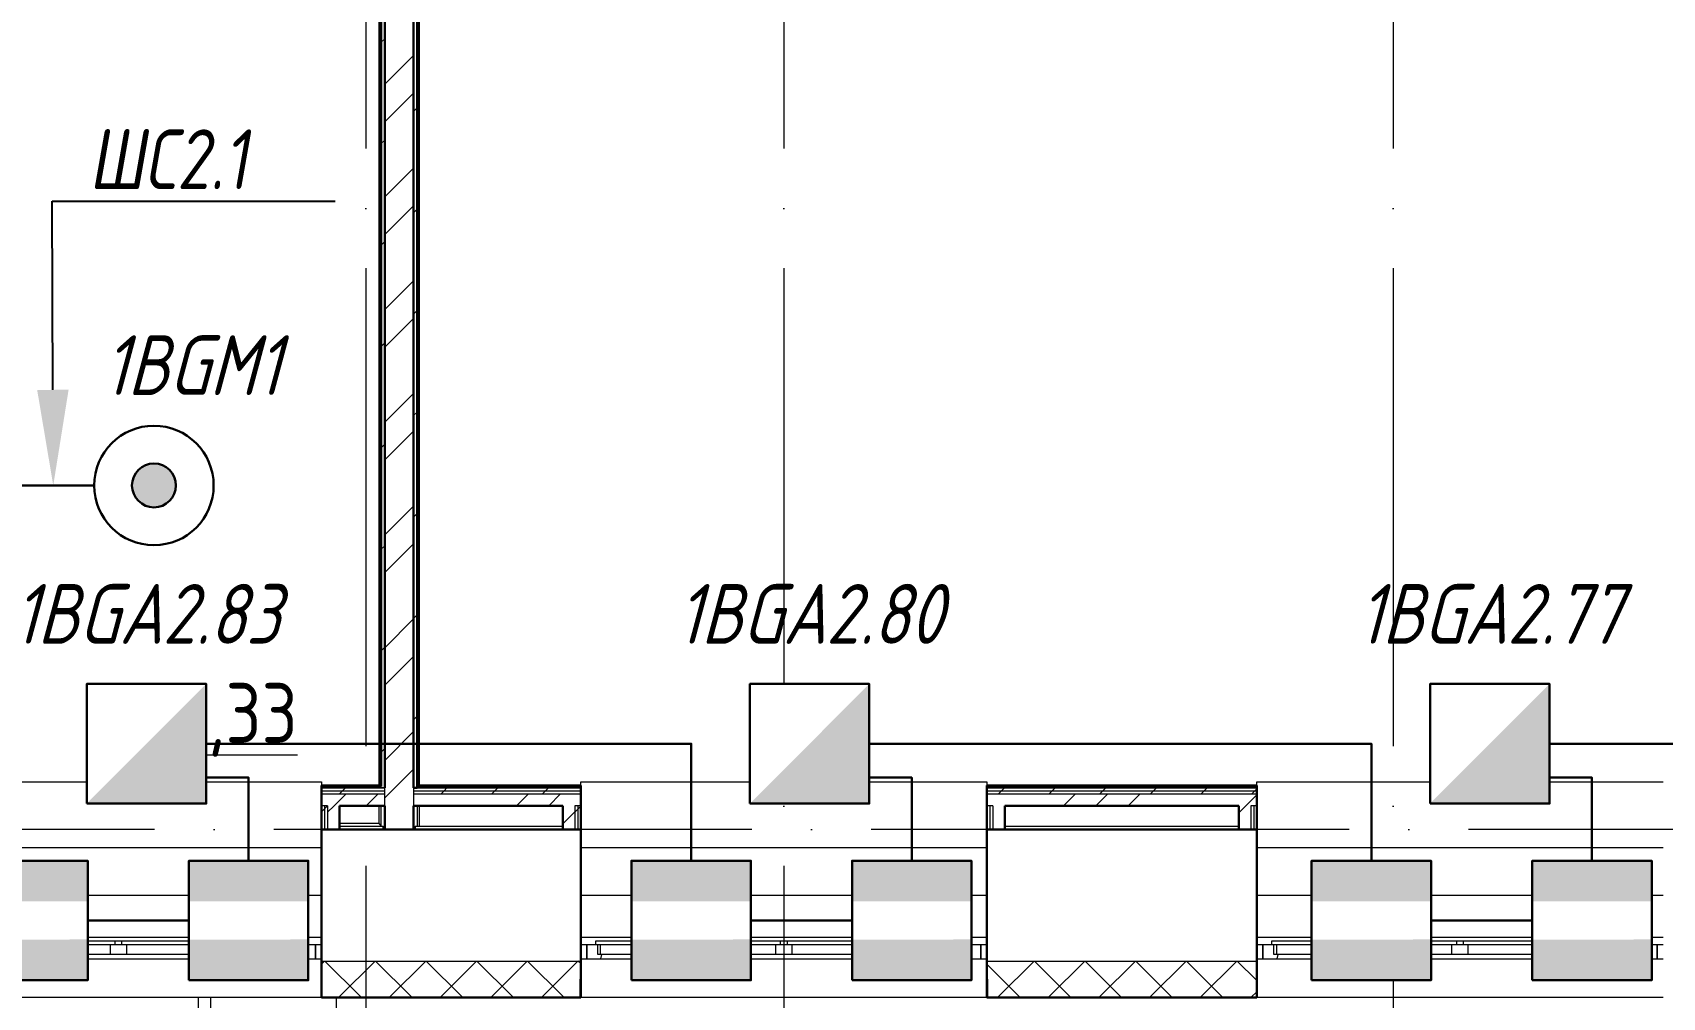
# Model space of a CAD drawing. Header units: millimetres. Extents: x -259793 to 1187961, y -549744 to 43070.
# Drawn here: x 130032 to 136853, y -19341 to -15305 of the extents above; entities that cross this region are included whole.
import ezdxf
from ezdxf import colors
from ezdxf.entities.mleader import LeaderData, LeaderLine
from ezdxf.enums import TextEntityAlignment as Align
from ezdxf.math import Vec2, Vec3

# ---------------------------------------------------------------- set-up
doc = ezdxf.new("R2010")
doc.units = ezdxf.units.MM
doc.linetypes.add('ADSK_Линия сетки', pattern=[25, 20, -2.5, 0, -2.5])
doc.linetypes.add('штриховаяX2', pattern=[1.5, 1, -0.5])
for name, color, linetype, lineweight in [('_ Окна', 7, 'Continuous', 9), ('RC-Выноски', 7, 'Continuous', 0), ('RC-Извещатели_охранные', 5, 'Continuous', 30), ('RC-Линии_связи-Адресные', 5, 'Continuous', 30), ('лс', 5, 'Continuous', 30), ('Марки помещений', 252, 'Continuous', 20), ('Ограждение', 252, 'Continuous', 9), ('Окна', 252, 'Continuous', 9), ('Оси', 252, 'Continuous', 9), ('Стены внутренние', 7, 'Continuous', 18), ('Стены наружные', 7, 'Continuous', 18), ('Стены штриховка', 7, 'Continuous', 9)]:
    doc.layers.add(name, color=color, linetype=linetype, lineweight=lineweight)
doc.layers.add('RC-Позиционные_обозначения', color=7, linetype='Continuous')
doc.styles.add('GOST Common_2', font='', dxfattribs={"width": 0.9, "height": 250})
doc.styles.add('RubezhCAD', font='', dxfattribs={"oblique": 10})
doc.styles.get("Standard").update_dxf_attribs({"font": ''})
doc.styles.get('GOST Common_2').set_extended_font_data('GOST type B')
doc.styles.get('RubezhCAD').set_extended_font_data('GOST type A')
doc.styles.get('Standard').set_extended_font_data('GOST type B')

# ---------------------------------------------------------------- blocks, each defined once
blk = doc.blocks.new('RC-UGO-IOTR-01')
at = {"layer": 'RC-Извещатели_охранные'}
h = blk.add_hatch(color=256, dxfattribs=at)
h.dxf.hatch_style = 1
h.paths.add_polyline_path([(0.918, 0), (-0.918, 0, 1)])
h.paths.add_polyline_path([(-0.918, 0), (0.918, 0, 1)])
for radius in [2.5, 0.918]:
    blk.add_circle((0, 0), radius, dxfattribs=at)
blk.add_attdef('PSTN', text='', height=1.5, dxfattribs=at).set_placement((2.5, 2.5), align=Align.BOTTOM_CENTER)
blk = doc.blocks.new('RC-UGO-IOZ-02')
at = {"layer": 'RC-Извещатели_охранные'}
blk.add_attdef('PSTN', text='', height=2.5, dxfattribs=at).set_placement((0.977, 2.603), align=Align.BOTTOM_LEFT)
blk.add_wipeout([(2.5, -2.5), (2.5, 2.5), (-2.5, 2.5), (-2.5, -2.5)]).dxf.layer = 'RC-Извещатели_охранные'
blk.add_wipeout([(-2.5, -2.5), (-2.5, 2.5), (2.5, 2.5), (2.5, -2.5)]).dxf.layer = 'RC-Извещатели_охранные'
h = blk.add_hatch(color=256, dxfattribs=at)
h.dxf.hatch_style = 1
h.paths.add_polyline_path([(2.5, -2.5), (2.5, 2.5), (0, 0), (-2.5, -2.5)])
blk.add_lwpolyline([(-2.5, -2.5), (2.5, -2.5), (2.5, 2.5), (-2.5, 2.5)], close=True, dxfattribs=at)
blk = doc.blocks.new('RC-UGO-IOM-02')
at = {"layer": 'RC-Извещатели_охранные'}
blk.add_point((0, 0), dxfattribs=at)
blk.add_attdef('PSTN', text='', height=2.5, dxfattribs=at).set_placement((0.977, 2.603), align=Align.BOTTOM_LEFT)
blk.add_wipeout([(2.5, -2.5), (2.5, 2.5), (-2.5, 2.5), (-2.5, -2.5)]).dxf.layer = 'RC-Извещатели_охранные'
blk.add_wipeout([(-2.5, -2.5), (-2.5, 2.5), (2.5, 2.5), (2.5, -2.5)]).dxf.layer = 'RC-Извещатели_охранные'
h = blk.add_hatch(color=256, dxfattribs=at)
h.dxf.hatch_style = 1
h.paths.add_polyline_path([(2.5, 0.8), (2.5, 2.506), (-2.5, 2.499), (-2.5, 0.8)])
h = blk.add_hatch(color=256, dxfattribs=at)
h.dxf.hatch_style = 1
h.paths.add_polyline_path([(2.5, -2.5), (2.5, -0.794), (-2.5, -0.801), (-2.5, -2.5)])
blk.add_lwpolyline([(-2.5, -2.5), (2.5, -2.5), (2.5, 2.5), (-2.5, 2.5)], close=True, dxfattribs=at)
blk = doc.blocks.new('2 этаж')
at = {"layer": '_ Окна', "color": 251, "lineweight": 18, "true_color": 0x636466}
for p, q in [((131152, -19162.3), (131156.6, -19179.3)), ((131170, -19162.3), (131158, -19162.3)), ((131170, -19121.3), (131170, -19162.3)), ((131216, -19121.3), (131178, -19121.3)), ((131216, -19179.3), (131216, -19121.3)), ((132389, -19121.3), (132351, -19121.3)), ((132351, -19121.3), (132351, -19179.3)), ((132397, -19162.3), (132397, -19121.3)), ((132409, -19162.3), (132397, -19162.3)), ((132410.5, -19179.3), (132415, -19162.3)), ((133937, -19162.3), (133941.6, -19179.3)), ((133955, -19162.3), (133943, -19162.3)), ((133955, -19121.3), (133955, -19162.3)), ((134001, -19121.3), (133963, -19121.3)), ((134001, -19179.3), (134001, -19121.3)), ((135219, -19121.3), (135181, -19121.3)), ((135181, -19121.3), (135181, -19179.3)), ((135227, -19162.3), (135227, -19121.3)), ((135239, -19162.3), (135227, -19162.3)), ((135240.5, -19179.3), (135245, -19162.3)), ((136767, -19162.3), (136771.6, -19179.3)), ((136785, -19162.3), (136773, -19162.3)), ((136785, -19121.3), (136785, -19162.3)), ((136831, -19121.3), (136793, -19121.3)), ((136831, -19179.3), (136831, -19121.3)), ((131156.6, -19179.3), (131216, -19179.3)), ((132351, -19179.3), (132410.5, -19179.3)), ((133941.6, -19179.3), (134001, -19179.3)), ((135181, -19179.3), (135240.5, -19179.3)), ((136771.6, -19179.3), (136831, -19179.3))]:
    blk.add_line(p, q, dxfattribs=at)
at = {"layer": '_ Окна', "color": 251, "true_color": 0x636466}
for p, q in [((131241, -19121.3), (131216, -19121.3)), ((131216, -19121.3), (131216, -19179.3)), ((132351, -19121.3), (132326, -19121.3)), ((132351, -19179.3), (132351, -19121.3)), ((134026, -19121.3), (134001, -19121.3)), ((134001, -19121.3), (134001, -19179.3)), ((135181, -19121.3), (135156, -19121.3)), ((135181, -19179.3), (135181, -19121.3)), ((136856, -19121.3), (136831, -19121.3)), ((136831, -19121.3), (136831, -19179.3)), ((131216, -19179.3), (131241, -19179.3)), ((132326, -19179.3), (132351, -19179.3)), ((134001, -19179.3), (134026, -19179.3)), ((135156, -19179.3), (135181, -19179.3)), ((136831, -19179.3), (136856, -19179.3))]:
    blk.add_line(p, q, dxfattribs=at)
at = {"layer": 'Ограждение', "color": 251, "true_color": 0x636466}
for p, q in [((131481, -12664.3), (131481, -18454.3)), ((131651, -18454.3), (131651, -12664.3)), ((129541, -18439.3), (131241, -18439.3)), ((131241, -18439.3), (131241, -18454.3)), ((132326, -18454.3), (132326, -18439.3)), ((132326, -18439.3), (134026, -18439.3)), ((134026, -18439.3), (134026, -18454.3)), ((135156, -18454.3), (135156, -18439.3)), ((135156, -18439.3), (136856, -18439.3)), ((131481, -18539.3), (131481, -18614.3)), ((131491, -18624.3), (131491, -18539.3)), ((131641, -18539.3), (131641, -18624.4)), ((131651, -18624.3), (131651, -18539.3)), ((131481, -18614.3), (131316, -18614.3)), ((131481, -18614.3), (131491, -18624.3)), ((129541, -18714.3), (131241, -18714.3)), ((132326, -18714.3), (134026, -18714.3)), ((135156, -18714.3), (136856, -18714.3)), ((129541, -18914.3), (131241, -18914.3)), ((132326, -18914.3), (134026, -18914.3)), ((135156, -18914.3), (136856, -18914.3)), ((129541, -19089.3), (131241, -19089.3)), ((132326, -19089.3), (134026, -19089.3)), ((135156, -19089.3), (136856, -19089.3))]:
    blk.add_line(p, q, dxfattribs=at)
at = {"layer": 'Окна', "color": 251, "true_color": 0x636466}
for p, q in [((129604, -19104.3), (130376, -19104.3)), ((130376, -19121.3), (129604, -19121.3)), ((130356, -19162.3), (129624, -19162.3)), ((130356, -19121.3), (130356, -19162.3)), ((130426, -19162.3), (130356, -19162.3)), ((130376, -19104.3), (130406, -19104.3)), ((130376, -19104.3), (130376, -19121.3)), ((130406, -19121.3), (130376, -19121.3)), ((130406, -19104.3), (131178, -19104.3)), ((130406, -19121.3), (130406, -19104.3)), ((131178, -19121.3), (130406, -19121.3)), ((130426, -19162.3), (130426, -19121.3)), ((131158, -19162.3), (130426, -19162.3)), ((131158, -19121.3), (131158, -19162.3)), ((131178, -19104.3), (131178, -19121.3)), ((132389, -19104.3), (133161, -19104.3)), ((132389, -19121.3), (132389, -19104.3)), ((133161, -19121.3), (132389, -19121.3)), ((132409, -19162.3), (132409, -19121.3)), ((133141, -19162.3), (132409, -19162.3)), ((133141, -19121.3), (133141, -19162.3)), ((133211, -19162.3), (133141, -19162.3)), ((133161, -19104.3), (133191, -19104.3)), ((133161, -19104.3), (133161, -19121.3)), ((133191, -19121.3), (133161, -19121.3)), ((133191, -19104.3), (133963, -19104.3)), ((133191, -19121.3), (133191, -19104.3)), ((133963, -19121.3), (133191, -19121.3)), ((133211, -19162.3), (133211, -19121.3)), ((133943, -19162.3), (133211, -19162.3)), ((133943, -19121.3), (133943, -19162.3)), ((133963, -19104.3), (133963, -19121.3)), ((135219, -19104.3), (135991, -19104.3)), ((135219, -19121.3), (135219, -19104.3)), ((135991, -19121.3), (135219, -19121.3)), ((135239, -19162.3), (135239, -19121.3)), ((135971, -19162.3), (135239, -19162.3)), ((135971, -19121.3), (135971, -19162.3)), ((136041, -19162.3), (135971, -19162.3)), ((135991, -19104.3), (136021, -19104.3)), ((135991, -19104.3), (135991, -19121.3)), ((136021, -19121.3), (135991, -19121.3)), ((136021, -19104.3), (136793, -19104.3)), ((136021, -19121.3), (136021, -19104.3)), ((136793, -19121.3), (136021, -19121.3)), ((136041, -19162.3), (136041, -19121.3)), ((136773, -19162.3), (136041, -19162.3)), ((136773, -19121.3), (136773, -19162.3)), ((136793, -19104.3), (136793, -19121.3)), ((129625.5, -19179.3), (131156.6, -19179.3)), ((132410.5, -19179.3), (133941.6, -19179.3)), ((135240.5, -19179.3), (136771.6, -19179.3))]:
    blk.add_line(p, q, dxfattribs=at)
at = {"layer": 'Оси', "color": 251, "linetype": 'ADSK_Линия сетки', "ltscale": 100, "true_color": 0x636466}
for p, q in [((131426, 33711.4), (131426, -32265.4)), ((133176, 33711.4), (133176, -32265.4)), ((135726, 33711.4), (135726, -32265.4)), ((170543.3, -18639.3), (93603.7, -18639.3))]:
    blk.add_line(p, q, dxfattribs=at)
at = {"layer": 'Стены внутренние', "color": 251, "lineweight": 30, "true_color": 0x636466}
for p, q in [((131241, -18639.3), (131241, -19341.3)), ((131506, -18639.3), (131316, -18639.3)), ((132251, -18639.3), (131626, -18639.3)), ((132326, -19341.3), (132326, -18639.3)), ((134026, -18639.3), (134026, -19341.3)), ((135081, -18639.3), (134101, -18639.3)), ((135156, -19341.3), (135156, -18639.3)), ((131241, -19341.3), (132326, -19341.3)), ((134026, -19341.3), (135156, -19341.3))]:
    blk.add_line(p, q, dxfattribs=at)
at = {"layer": 'Стены внутренние', "color": 251, "true_color": 0x636466}
for p, q in [((131241, -19189.3), (132326, -19189.3)), ((134026, -19189.3), (135156, -19189.3)), ((131241, -19341.3), (129541, -19341.3)), ((130726, -26219.8), (130726, -19341.3)), ((130776, -19341.3), (130776, -26219.8)), ((131303, -19341.3), (131303, -26219.8)), ((134026, -19341.3), (132326, -19341.3)), ((136856, -19341.3), (135156, -19341.3))]:
    blk.add_line(p, q, dxfattribs=at)
at = {"layer": 'Стены внутренние', "color": 251, "linetype": 'Continuous', "lineweight": 9, "true_color": 0x636466}
for p, q in [((131241, -19201.7), (131253.5, -19189.3)), ((131405.1, -19339.3), (131255.1, -19189.3)), ((131315.6, -19339.3), (131465.6, -19189.3)), ((131617.2, -19339.3), (131467.2, -19189.3)), ((131527.7, -19339.3), (131677.7, -19189.3)), ((131829.3, -19339.3), (131679.3, -19189.3)), ((131739.9, -19339.3), (131889.9, -19189.3)), ((132041.5, -19339.3), (131891.5, -19189.3)), ((131952, -19339.3), (132102, -19189.3)), ((132253.6, -19339.3), (132103.6, -19189.3)), ((132164.1, -19339.3), (132314.1, -19189.3)), ((132326, -19199.5), (132315.7, -19189.3)), ((134052, -19228.5), (134026, -19202.5)), ((134162.8, -19339.3), (134052, -19228.5)), ((134073.3, -19339.3), (134223.3, -19189.3)), ((134374.9, -19339.3), (134224.9, -19189.3)), ((134285.5, -19339.3), (134435.5, -19189.3)), ((134587, -19339.3), (134437, -19189.3)), ((134497.6, -19339.3), (134647.6, -19189.3)), ((134799.2, -19339.3), (134649.2, -19189.3)), ((134709.7, -19339.3), (134859.7, -19189.3)), ((135011.3, -19339.3), (134861.3, -19189.3)), ((134921.9, -19339.3), (135071.9, -19189.3)), ((135154, -19269.8), (135073.4, -19189.3)), ((131502.4, -19341.3), (131501.3, -19339.3)), ((134318, -19341.3), (134316.9, -19339.3)), ((134532, -19339.3), (134530.8, -19341.3)), ((135134, -19339.3), (135154, -19319.2))]:
    blk.add_line(p, q, dxfattribs=at)
at = {"layer": 'Стены наружные', "color": 251, "lineweight": 30, "true_color": 0x636466}
for p, q in [((131626, -12519.3), (131626, -18464.3)), ((131486, -12659.3), (131486, -18454.3)), ((131491, -12654.3), (131491, -18459.3)), ((131506, -18464.3), (131506, -12639.3)), ((131641, -18459.3), (131641, -12654.3)), ((131646, -18454.3), (131646, -12659.3)), ((131241, -18454.3), (131241, -18639.3)), ((131486, -18454.3), (131241, -18454.3)), ((131491, -18459.3), (131486, -18459.3)), ((131626, -18464.3), (131641, -18464.3)), ((131641, -18464.3), (131626, -18464.3)), ((132326, -18454.3), (131646, -18454.3)), ((132326, -18639.3), (132326, -18454.3)), ((135156, -18454.3), (134026, -18454.3)), ((134026, -18454.3), (134026, -18639.3)), ((135156, -18639.3), (135156, -18454.3)), ((131316, -18539.3), (131506, -18539.3)), ((131316, -18639.3), (131316, -18539.3)), ((131506, -18539.3), (131506, -18639.3)), ((131626, -18639.3), (131626, -18539.3)), ((131626, -18539.3), (132251, -18539.3)), ((132251, -18539.3), (132251, -18639.3)), ((134101, -18539.3), (135081, -18539.3)), ((134101, -18639.3), (134101, -18539.3)), ((135081, -18539.3), (135081, -18639.3)), ((131241, -18639.3), (131316, -18639.3)), ((131506, -18639.3), (131626, -18639.3)), ((132251, -18639.3), (132326, -18639.3)), ((134026, -18639.3), (134101, -18639.3)), ((135081, -18639.3), (135156, -18639.3))]:
    blk.add_line(p, q, dxfattribs=at)
at = {"layer": 'Стены наружные', "color": 251, "linetype": 'Continuous', "lineweight": 9, "true_color": 0x636466}
for p, q in [((131486, -15350.5), (131491, -15345.5)), ((131491, -15345.5), (131506, -15330.5)), ((131641, -15336.9), (131646, -15331.9)), ((131486, -15421.2), (131491, -15416.2)), ((131506, -15520.9), (131626, -15400.9)), ((131641, -15407.6), (131646, -15402.6)), ((131641, -15478.3), (131646, -15473.3)), ((131486, -15491.9), (131491, -15486.9)), ((131641, -15549), (131646, -15544)), ((131486, -15562.6), (131491, -15557.6)), ((131506, -15678), (131626, -15558)), ((131626, -15634.7), (131641, -15619.7)), ((131641, -15619.7), (131646, -15614.7)), ((131486, -15633.3), (131491, -15628.3)), ((131641, -15690.5), (131646, -15685.5)), ((131486, -15704), (131491, -15699)), ((131491, -15769.7), (131506, -15754.7)), ((131641, -15761.2), (131646, -15756.2)), ((131486, -15774.7), (131491, -15769.7)), ((131486, -15845.5), (131491, -15840.5)), ((131506, -15992.3), (131626, -15872.3)), ((131641, -15831.9), (131646, -15826.9)), ((131486, -15916.2), (131491, -15911.2)), ((131641, -15902.6), (131646, -15897.6)), ((131486, -15986.9), (131491, -15981.9)), ((131506, -16149.5), (131626, -16029.5)), ((131641, -15973.3), (131646, -15968.3)), ((131486, -16057.6), (131491, -16052.6)), ((131626, -16059), (131641, -16044)), ((131641, -16044), (131646, -16039)), ((131486, -16128.3), (131491, -16123.3)), ((131641, -16114.7), (131646, -16109.7)), ((131486, -16199), (131491, -16194)), ((131491, -16194), (131506, -16179)), ((131641, -16185.4), (131646, -16180.4)), ((131486, -16269.7), (131491, -16264.7)), ((131641, -16256.1), (131646, -16251.1)), ((131486, -16340.4), (131491, -16335.4)), ((131506, -16463.8), (131626, -16343.8)), ((131641, -16326.8), (131646, -16321.8)), ((131486, -16411.1), (131491, -16406.1)), ((131641, -16397.6), (131646, -16392.6)), ((131486, -16481.8), (131491, -16476.8)), ((131506, -16620.9), (131626, -16500.9)), ((131626, -16483.3), (131641, -16468.3)), ((131641, -16468.3), (131646, -16463.3)), ((131486, -16552.6), (131491, -16547.6)), ((131641, -16539), (131646, -16534)), ((131486, -16623.3), (131491, -16618.3)), ((131491, -16618.3), (131506, -16603.3)), ((131641, -16609.7), (131646, -16604.7)), ((131486, -16694), (131491, -16689)), ((131641, -16680.4), (131646, -16675.4)), ((131486, -16764.7), (131491, -16759.7)), ((131641, -16751.1), (131646, -16746.1)), ((131486, -16835.4), (131491, -16830.4)), ((131506, -16935.3), (131626, -16815.3)), ((131641, -16821.8), (131646, -16816.8)), ((131486, -16906.1), (131491, -16901.1)), ((131626, -16907.5), (131641, -16892.5)), ((131641, -16892.5), (131646, -16887.5)), ((131486, -16976.8), (131491, -16971.8)), ((131506, -17092.4), (131626, -16972.4)), ((131641, -16963.2), (131646, -16958.2)), ((131486, -17047.5), (131491, -17042.5)), ((131491, -17042.5), (131506, -17027.5)), ((131641, -17034), (131646, -17029)), ((131486, -17118.2), (131491, -17113.2)), ((131641, -17104.7), (131646, -17099.7)), ((131486, -17189), (131491, -17184)), ((131641, -17175.4), (131646, -17170.4)), ((131486, -17259.7), (131491, -17254.7)), ((131641, -17246.1), (131646, -17241.1)), ((131486, -17330.4), (131491, -17325.4)), ((131506, -17406.7), (131626, -17286.7)), ((131626, -17331.8), (131641, -17316.8)), ((131641, -17316.8), (131646, -17311.8)), ((131641, -17387.5), (131646, -17382.5)), ((131486, -17401.1), (131491, -17396.1)), ((131491, -17466.8), (131506, -17451.8)), ((131506, -17563.9), (131626, -17443.9)), ((131641, -17458.2), (131646, -17453.2)), ((131486, -17471.8), (131491, -17466.8)), ((131641, -17528.9), (131646, -17523.9)), ((131486, -17542.5), (131491, -17537.5)), ((131641, -17599.6), (131646, -17594.6)), ((131486, -17613.2), (131491, -17608.2)), ((131641, -17670.4), (131646, -17665.4)), ((131486, -17683.9), (131491, -17678.9)), ((131486, -17754.6), (131491, -17749.6)), ((131506, -17878.2), (131626, -17758.2)), ((131626, -17756.1), (131641, -17741.1)), ((131641, -17741.1), (131646, -17736.1)), ((131486, -17825.4), (131491, -17820.4)), ((131641, -17811.8), (131646, -17806.8)), ((131486, -17896.1), (131491, -17891.1)), ((131491, -17891.1), (131506, -17876.1)), ((131506, -18035.3), (131626, -17915.3)), ((131641, -17882.5), (131646, -17877.5)), ((131486, -17966.8), (131491, -17961.8)), ((131641, -17953.2), (131646, -17948.2)), ((131486, -18037.5), (131491, -18032.5)), ((131641, -18023.9), (131646, -18018.9)), ((131486, -18108.2), (131491, -18103.2)), ((131641, -18094.6), (131646, -18089.6)), ((131486, -18178.9), (131491, -18173.9)), ((131626, -18180.3), (131641, -18165.3)), ((131641, -18165.3), (131646, -18160.3)), ((131486, -18249.6), (131491, -18244.6)), ((131506, -18349.6), (131626, -18229.6)), ((131641, -18236), (131646, -18231)), ((131486, -18320.3), (131491, -18315.3)), ((131491, -18315.3), (131506, -18300.3)), ((131641, -18306.7), (131646, -18301.7)), ((131486, -18391), (131491, -18386)), ((131506, -18506.8), (131626, -18386.8)), ((131641, -18377.5), (131646, -18372.5)), ((131276.4, -18459.3), (131281.4, -18454.3)), ((131317.1, -18489.3), (131329.6, -18476.8)), ((131329.6, -18476.8), (131342.1, -18464.3)), ((131342.1, -18464.3), (131347.1, -18459.3)), ((131347.1, -18459.3), (131352.1, -18454.3)), ((131417.8, -18459.3), (131422.8, -18454.3)), ((131488.5, -18459.3), (131491, -18456.7)), ((131641, -18448.2), (131646, -18443.2)), ((131700.6, -18459.3), (131705.6, -18454.3)), ((131741.3, -18489.3), (131753.8, -18476.8)), ((131753.8, -18476.8), (131766.3, -18464.3)), ((131766.3, -18464.3), (131771.3, -18459.3)), ((131771.3, -18459.3), (131776.3, -18454.3)), ((131842.1, -18459.3), (131847.1, -18454.3)), ((131912.8, -18459.3), (131917.8, -18454.3)), ((131953.5, -18489.3), (131966, -18476.8)), ((131966, -18476.8), (131978.5, -18464.3)), ((131983.5, -18459.3), (131988.5, -18454.3)), ((132054.2, -18459.3), (132059.2, -18454.3)), ((132124.9, -18459.3), (132129.9, -18454.3)), ((132165.6, -18489.3), (132178.1, -18476.8)), ((132178.1, -18476.8), (132190.6, -18464.3)), ((132190.6, -18464.3), (132195.6, -18459.3)), ((132195.6, -18459.3), (132200.6, -18454.3)), ((132266.3, -18459.3), (132271.3, -18454.3)), ((134034.1, -18459.3), (134039.1, -18454.3)), ((134074.8, -18489.3), (134087.3, -18476.8)), ((134087.3, -18476.8), (134099.8, -18464.3)), ((134104.8, -18459.3), (134109.8, -18454.3)), ((134175.5, -18459.3), (134180.5, -18454.3)), ((134246.2, -18459.3), (134251.2, -18454.3)), ((134286.9, -18489.3), (134299.4, -18476.8)), ((134299.4, -18476.8), (134311.9, -18464.3)), ((134311.9, -18464.3), (134316.9, -18459.3)), ((134316.9, -18459.3), (134321.9, -18454.3)), ((134387.6, -18459.3), (134392.6, -18454.3)), ((134458.3, -18459.3), (134463.3, -18454.3)), ((134499.1, -18489.3), (134511.6, -18476.8)), ((134511.6, -18476.8), (134524.1, -18464.3)), ((134529.1, -18459.3), (134534.1, -18454.3)), ((134599.8, -18459.3), (134604.8, -18454.3)), ((134670.5, -18459.3), (134675.5, -18454.3)), ((134711.2, -18489.3), (134723.7, -18476.8)), ((134723.7, -18476.8), (134736.2, -18464.3)), ((134736.2, -18464.3), (134741.2, -18459.3)), ((134741.2, -18459.3), (134746.2, -18454.3)), ((134811.9, -18459.3), (134816.9, -18454.3)), ((134882.6, -18459.3), (134887.6, -18454.3)), ((134923.3, -18489.3), (134935.8, -18476.8)), ((134935.8, -18476.8), (134948.3, -18464.3)), ((134953.3, -18459.3), (134958.3, -18454.3)), ((135024, -18459.3), (135029, -18454.3)), ((135094.7, -18459.3), (135099.7, -18454.3)), ((135135.5, -18489.3), (135148, -18476.8)), ((135148, -18476.8), (135156, -18468.7)), ((131241, -18565.3), (131253.5, -18552.8)), ((131253.5, -18552.8), (131266, -18540.3)), ((131266, -18567), (131293.7, -18539.3)), ((131293.7, -18539.3), (131343.7, -18489.3)), ((131428.7, -18539.3), (131478.7, -18489.3)), ((132057, -18539.3), (132107, -18489.3)), ((132192, -18539.3), (132242, -18489.3)), ((132301, -18566), (132313.5, -18553.5)), ((132313.5, -18553.5), (132326, -18541)), ((134347, -18539.3), (134397, -18489.3)), ((134481.9, -18539.3), (134531.9, -18489.3)), ((134616.9, -18539.3), (134666.9, -18489.3)), ((135081, -18568.6), (135110.3, -18539.3)), ((135110.3, -18539.3), (135156, -18493.6)), ((132251, -18615.2), (132301, -18565.2))]:
    blk.add_line(p, q, dxfattribs=at)
at = {"layer": 'Стены наружные', "color": 251, "true_color": 0x636466}
for p, q in [((131316, -18624.3), (131498.5, -18624.3)), ((131498.5, -18639.3), (131498.5, -18624.3)), ((131633.5, -18624.3), (132251, -18624.3)), ((131633.5, -18624.3), (131633.5, -18639.3)), ((134101, -18624.3), (135081, -18624.3))]:
    blk.add_line(p, q, dxfattribs=at)
at = {"layer": 'Стены штриховка', "color": 251, "true_color": 0x636466}
for p, q in [((131486, -18459.3), (131241, -18459.3)), ((131241, -18464.3), (131506, -18464.3)), ((131506, -18464.3), (131241, -18464.3)), ((131241, -18476.8), (131506, -18476.8)), ((131506, -18539.3), (131506, -18464.3)), ((131626, -18464.3), (131626, -18539.3)), ((131626, -18476.8), (132326, -18476.8)), ((132326, -18459.3), (131641, -18459.3)), ((131641, -18464.3), (132326, -18464.3)), ((132326, -18464.3), (131641, -18464.3)), ((135156, -18459.3), (134026, -18459.3)), ((134026, -18464.3), (135156, -18464.3)), ((135156, -18464.3), (134026, -18464.3)), ((134026, -18476.8), (135156, -18476.8)), ((131241, -18489.3), (131506, -18489.3)), ((131266, -18539.3), (131241, -18539.3)), ((131253.5, -18539.3), (131253.5, -18639.3)), ((131266, -18539.3), (131266, -18639.3)), ((131626, -18489.3), (132326, -18489.3)), ((132326, -18539.3), (132301, -18539.3)), ((132301, -18539.3), (132301, -18639.3)), ((132313.5, -18539.3), (132313.5, -18639.3)), ((134026, -18489.3), (135156, -18489.3)), ((134051, -18539.3), (134026, -18539.3)), ((134038.5, -18539.3), (134038.5, -18639.3)), ((134051, -18539.3), (134051, -18639.3)), ((135156, -18539.3), (135131, -18539.3)), ((135131, -18539.3), (135131, -18639.3)), ((135143.5, -18539.3), (135143.5, -18639.3)), ((131243, -19265.3), (131241, -19265.3)), ((131243, -19265.3), (131243, -19339.3)), ((132326, -19265.3), (132324, -19265.3)), ((132324, -19339.3), (132324, -19265.3)), ((134028, -19265.3), (134026, -19265.3)), ((134028, -19265.3), (134028, -19339.3)), ((135156, -19265.3), (135154, -19265.3)), ((135154, -19339.3), (135154, -19265.3)), ((131243, -19339.3), (132324, -19339.3)), ((134028, -19339.3), (135154, -19339.3))]:
    blk.add_line(p, q, dxfattribs=at)
at = {"layer": 'Марки помещений', "color": 251, "true_color": 0x636466, "style": 'GOST Common_2', "width": 0.9}
blk.add_text('%%U17,33', height=250, dxfattribs=at).set_placement((130508.1, -18276.1))

msp = doc.modelspace()

# ---------------------------------------------------------------- block references
msp.add_blockref('2 этаж', (0, 0))

# ---------------------------------------------------------------- next in the draw order: block references
at = {"layer": 'RC-Извещатели_охранные', "color": 1, "ltscale": 0.01}
ref = msp.add_blockref('RC-UGO-IOTR-01', (130539.72734, -17199.58416), dxfattribs=dict(at, xscale=100, yscale=100, zscale=100))
ref.add_attrib('PSTN', '1BGM1', dxfattribs={"layer": 'RC-Позиционные_обозначения', "height": 250, "style": 'RubezhCAD', "oblique": 15}).set_placement((130698.37478, -16896.27942), align=Align.BOTTOM_CENTER)
ref = msp.add_blockref('RC-UGO-IOZ-02', (130508.35659, -18280.1465), dxfattribs=dict(at, xscale=100, yscale=100, zscale=100))
ref.add_attrib('PSTN', '1BGA2.83', dxfattribs={"layer": 'RC-Позиционные_обозначения', "height": 250, "style": 'RubezhCAD', "oblique": 15}).set_placement((130508.35659, -17936.89969), align=Align.BOTTOM_CENTER)
ref = msp.add_blockref('RC-UGO-IOZ-02', (133283.95203, -18280.1465), dxfattribs=dict(at, xscale=100, yscale=100, zscale=100))
ref.add_attrib('PSTN', '1BGA2.80', dxfattribs={"layer": 'RC-Позиционные_обозначения', "height": 250, "style": 'RubezhCAD', "oblique": 15}).set_placement((133283.95203, -17936.89969), align=Align.BOTTOM_CENTER)
ref = msp.add_blockref('RC-UGO-IOZ-02', (136130.84864, -18280.1465), dxfattribs=dict(at, xscale=100, yscale=100, zscale=100))
ref.add_attrib('PSTN', '1BGA2.77', dxfattribs={"layer": 'RC-Позиционные_обозначения', "height": 250, "style": 'RubezhCAD', "oblique": 15}).set_placement((136130.84864, -17936.89969), align=Align.BOTTOM_CENTER)
ref = msp.add_blockref('RC-UGO-IOM-02', (130012.74485, -19019.57162), dxfattribs=dict(at, xscale=100, yscale=100, zscale=100))
ref.add_attrib('PSTN', '1BGB2.85', dxfattribs={"layer": 'RC-Позиционные_обозначения', "height": 250, "style": 'RubezhCAD', "oblique": 15}).set_placement((129850.6926, -19797.67349), align=Align.BOTTOM_CENTER)
ref = msp.add_blockref('RC-UGO-IOM-02', (130935.94647, -19019.57162), dxfattribs=dict(at, xscale=100, yscale=100, zscale=100))
ref.add_attrib('PSTN', '1BGB2.84', dxfattribs={"layer": 'RC-Позиционные_обозначения', "height": 250, "style": 'RubezhCAD', "oblique": 15}).set_placement((131138.02233, -19803.75596), align=Align.BOTTOM_CENTER)
ref = msp.add_blockref('RC-UGO-IOM-02', (132788.34029, -19019.57162), dxfattribs=dict(at, xscale=100, yscale=100, zscale=100))
ref.add_attrib('PSTN', '1BGB2.82', dxfattribs={"layer": 'RC-Позиционные_обозначения', "height": 250, "style": 'RubezhCAD', "oblique": 15}).set_placement((132626.28804, -19797.67349), align=Align.BOTTOM_CENTER)
ref = msp.add_blockref('RC-UGO-IOM-02', (133711.54191, -19019.57162), dxfattribs=dict(at, xscale=100, yscale=100, zscale=100))
ref.add_attrib('PSTN', '1BGB2.81', dxfattribs={"layer": 'RC-Позиционные_обозначения', "height": 250, "style": 'RubezhCAD', "oblique": 15}).set_placement((133913.61777, -19803.75596), align=Align.BOTTOM_CENTER)
ref = msp.add_blockref('RC-UGO-IOM-02', (135635.23689, -19019.57162), dxfattribs=dict(at, xscale=100, yscale=100, zscale=100))
ref.add_attrib('PSTN', '1BGB2.79', dxfattribs={"layer": 'RC-Позиционные_обозначения', "height": 250, "style": 'RubezhCAD', "oblique": 15}).set_placement((135473.18465, -19797.67349), align=Align.BOTTOM_CENTER)
ref = msp.add_blockref('RC-UGO-IOM-02', (136558.43852, -19019.57162), dxfattribs=dict(at, xscale=100, yscale=100, zscale=100))
ref.add_attrib('PSTN', '1BGB2.78', dxfattribs={"layer": 'RC-Позиционные_обозначения', "height": 250, "style": 'RubezhCAD', "oblique": 15}).set_placement((136760.51438, -19803.75596), align=Align.BOTTOM_CENTER)

# ---------------------------------------------------------------- next in the draw order: linework, layer by layer
at = {"layer": 'лс'}
for points in [[(132788.34029, -18769.57162), (132788.34029, -18280.1465), (130758.35659, -18280.1465)], [(135635.23689, -18769.57162), (135635.23689, -18280.1465), (133533.95203, -18280.1465)], [(138323.81101, -18769.57162), (138323.81101, -18280.1465), (136380.84864, -18280.1465)], [(130758.35659, -18421.36989), (130935.94647, -18421.36989), (130935.94647, -18769.57162)], [(133533.95203, -18421.36989), (133711.54191, -18421.36989), (133711.54191, -18769.57162)], [(136380.84864, -18421.36989), (136558.43852, -18421.36989), (136558.43852, -18769.57162)], [(130262.74485, -19019.57162), (130685.94647, -19019.57162)], [(133038.34029, -19019.57162), (133461.54191, -19019.57162)], [(135885.23689, -19019.57162), (136308.43852, -19019.57162)]]:
    msp.add_lwpolyline(points, dxfattribs=at)

# ---------------------------------------------------------------- next in the draw order: leaders
at = {"layer": 'RC-Выноски', "ltscale": 0.01}
ml = msp.add_multileader_mtext('Standard', dxfattribs=at)
ml.set_content('ШС2.1', color=256, style='RubezhCAD')
ml.set_leader_properties()
ml.build(insert=Vec2(0, 0))
ml.multileader.update_dxf_attribs({"has_text_frame": 1, "text_left_attachment_type": 6, "text_right_attachment_type": 6, "dogleg_length": 2, "arrow_head_size": 400, "scale": 100})
ctx = ml.context
ctx.base_point, ctx.scale, ctx.char_height, ctx.arrow_head_size, ctx.landing_gap_size, ctx.plane_origin = Vec3(130167.29236, -16009.99144), 100, 250, 400, 100, Vec3(-157605.16891, -61365.7434)
ctx.left_attachment, ctx.right_attachment = 6, 6
notes = []
notes.append((ctx, [(0, (1, 1, 0), (130113.61806, -16009.99144), (1, 0), 53.6743, [(0, [(130118.37275, -17199.58416)], 0, [])])]))
ctx.mtext.insert, ctx.mtext.flow_direction = Vec3(130267.29236, -15709.99144), 5
ctx.mtext.has_bg_fill, ctx.mtext.bg_color, ctx.mtext.bg_scale_factor, ctx.mtext.bg_transparency, ctx.mtext.use_window_bg_color = 1, -1027028792, 1.5, 0, 1
for ctx, leaders in notes:
    for number, flags, end, landing, length, lines in leaders:
        leader = LeaderData()
        leader.index, (leader.has_last_leader_line, leader.has_dogleg_vector, leader.attachment_direction) = number, flags
        leader.last_leader_point, leader.dogleg_vector, leader.dogleg_length = Vec3(end), Vec3(landing), length
        for number, points, colour, breaks in lines:
            line = LeaderLine()
            line.index, line.vertices, line.color, line.breaks = number, Vec3.list(points), colors.encode_raw_color(colour), breaks
            leader.lines.append(line)
        ctx.leaders.append(leader)

# ---------------------------------------------------------------- next in the draw order: linework, layer by layer
at = {"layer": 'RC-Линии_связи-Адресные', "linetype": 'штриховаяX2', "ltscale": 2}
msp.add_lwpolyline([(130289.72734, -17199.58416), (129951.73475, -17199.58416)], dxfattribs=at)

doc.saveas('drawing.dxf')
